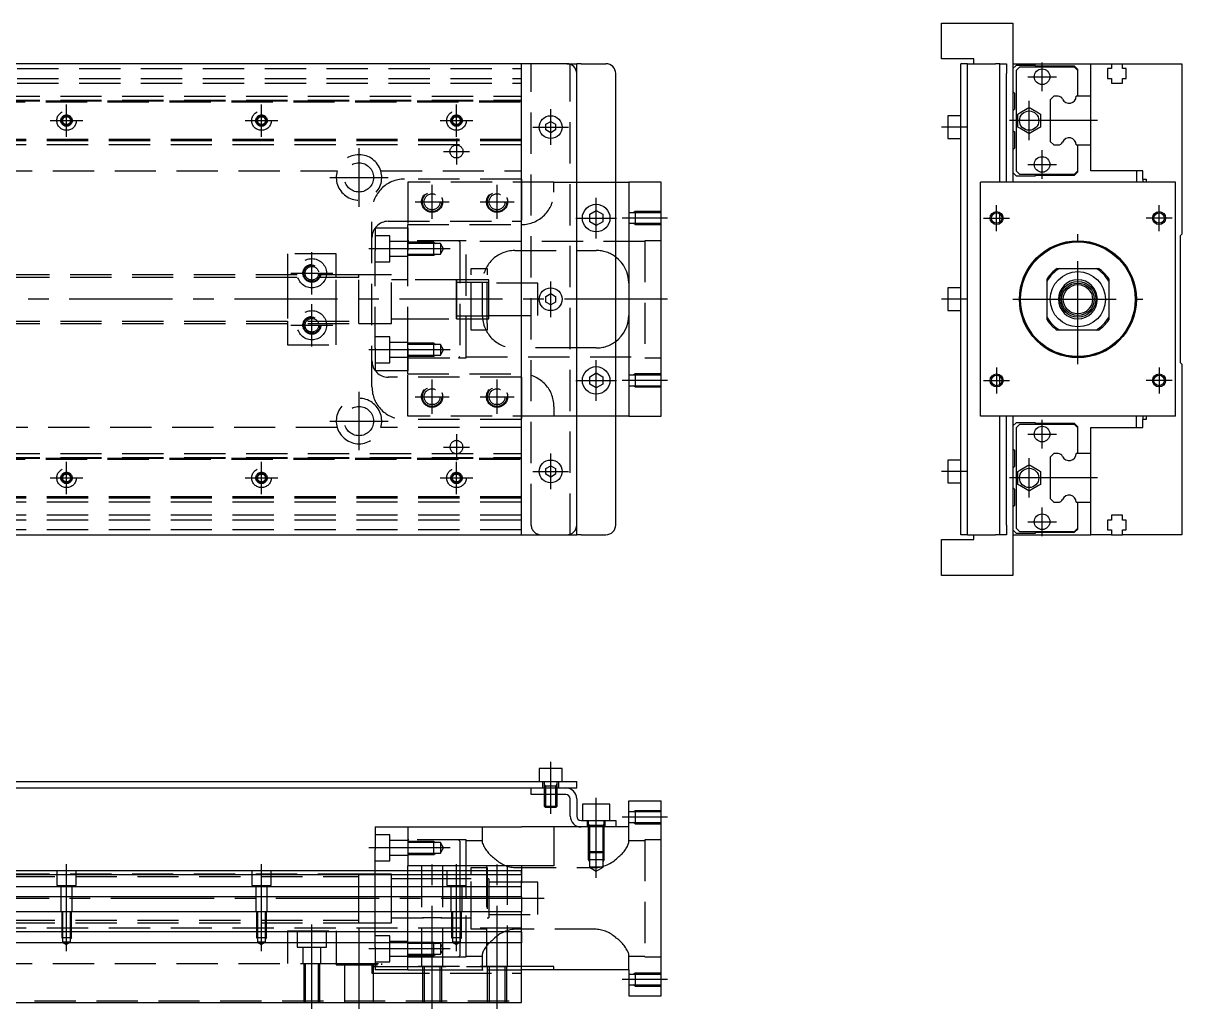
# Model space of a CAD drawing. Extents: x -101 to 663, y -22 to 303.
# Drawn here: x 306.6 to 663.2, y -2 to 301.5 of the extents above; entities that cross this region are included whole.
import ezdxf

# ---------------------------------------------------------------- set-up
doc = ezdxf.new("R2010")
doc.units = 0
doc.linetypes.add('CENTER', pattern=[50.8, 31.75, -6.35, 6.35, -6.35])
doc.linetypes.add('DASHED', pattern=[19.05, 12.7, -6.35])
doc.layers.get('0').update_dxf_attribs({"linetype": 'CONTINUOUS'})
doc.layers.add('CENTER', color=1, linetype='CENTER')

msp = doc.modelspace()

# ---------------------------------------------------------------- linework, layer by layer
at = {"color": 7, "linetype": 'CONTINUOUS'}
for p, q in [((589.25, 301.45), (611.25, 301.45)), ((589.25, 290.45), (589.25, 301.45)), ((611.25, 301.45), (611.25, 252.45)), ((474, 288.95), (-14, 288.95)), ((474, 288.95), (477, 288.95)), ((477, 285.95), (477, 288.95)), ((478.33, 288.95), (477, 288.95)), ((478.33, 288.95), (486, 288.95)), ((599.25, 290.45), (589.25, 290.45)), ((597.25, 288.95), (595.25, 288.95)), ((595.25, 285.95), (595.25, 288.95)), ((597.25, 288.95), (600.58, 288.95)), ((597.25, 285.95), (597.25, 288.95)), ((599.25, 288.95), (599.25, 290.45)), ((600.58, 288.95), (605.91, 288.95)), ((607.25, 288.95), (605.91, 288.95)), ((607.25, 288.95), (609.25, 288.95)), ((607.25, 285.95), (607.25, 288.95)), ((609.25, 288.95), (609.25, 285.95)), ((611.25, 288.95), (635.25, 288.95)), ((635.25, 288.95), (641.55, 288.95)), ((635.25, 278.95), (635.25, 288.95)), ((641.55, 288.95), (644.95, 288.95)), ((641.55, 288.95), (641.55, 287.45)), ((644.95, 287.45), (644.95, 288.95)), ((644.95, 288.95), (663.25, 288.95)), ((663.25, 288.95), (663.25, 236.45)), ((477, 146.95), (477, 285.95)), ((489, 146.95), (489, 285.95)), ((595.25, 146.95), (595.25, 285.95)), ((597.25, 146.95), (597.25, 285.95)), ((607.25, 252.45), (607.25, 285.95)), ((609.25, 252.45), (609.25, 285.95)), ((612.24, 288.45), (611.25, 287.46)), ((618.25, 288.45), (612.24, 288.45)), ((613.24, 287.9), (612.25, 286.91)), ((612.25, 286.91), (612.25, 255.99)), ((630.25, 287.9), (613.24, 287.9)), ((618.25, 288.2), (618.25, 288.45)), ((630.25, 288.2), (618.25, 288.2)), ((631.25, 287.2), (630.25, 288.2)), ((631.25, 286.9), (630.25, 287.9)), ((631.25, 286.9), (631.25, 287.2)), ((631.25, 278.95), (631.25, 286.9)), ((641.55, 287.45), (640.4, 287.45)), ((640.4, 287.45), (640.4, 284.45)), ((646.1, 287.45), (644.95, 287.45)), ((646.1, 284.45), (646.1, 287.45)), ((640.4, 284.45), (641.55, 284.45)), ((641.55, 284.45), (641.55, 282.95)), ((641.55, 282.95), (644.95, 282.95)), ((644.95, 282.95), (644.95, 284.45)), ((644.95, 284.45), (646.1, 284.45)), ((611.25, 280.45), (611.75, 279.95)), ((611.75, 279.95), (611.75, 274.95)), ((623.87, 278.95), (622.75, 277.83)), ((625.16, 278.95), (623.87, 278.95)), ((635.25, 278.95), (630.74, 278.95)), ((635.25, 263.95), (635.25, 278.95)), ((635.25, 263.95), (635.25, 278.95)), ((611.75, 274.95), (611.25, 274.45)), ((613.34, 273.81), (615.65, 275.14)), ((615.65, 275.14), (616.25, 275.49)), ((616.25, 275.49), (616.84, 275.14)), ((616.84, 275.14), (619.15, 273.81)), ((622.75, 277.83), (622.75, 265.07)), ((467.5, 270.32), (469, 271.18)), ((469, 271.18), (470.5, 270.32)), ((595.25, 272.95), (591.25, 272.95)), ((591.25, 272.95), (591.25, 269.45)), ((612.75, 273.47), (613.34, 273.81)), ((612.75, 272.79), (612.75, 273.47)), ((612.75, 270.11), (612.75, 272.79)), ((619.15, 273.81), (619.74, 273.47)), ((619.74, 273.47), (619.74, 272.79)), ((619.74, 272.79), (619.74, 270.11)), ((467.5, 268.58), (467.5, 270.32)), ((469, 267.72), (467.5, 268.58)), ((470.5, 268.58), (469, 267.72)), ((470.5, 270.32), (470.5, 268.58)), ((591.25, 269.45), (591.25, 265.95)), ((611.25, 268.45), (611.75, 267.95)), ((611.75, 267.95), (611.75, 262.95)), ((612.75, 269.43), (612.75, 270.11)), ((613.34, 269.09), (612.75, 269.43)), ((615.65, 267.76), (613.34, 269.09)), ((616.25, 267.41), (615.65, 267.76)), ((616.84, 267.76), (616.25, 267.41)), ((619.15, 269.09), (616.84, 267.76)), ((619.74, 269.43), (619.15, 269.09)), ((619.74, 270.11), (619.74, 269.43)), ((591.25, 265.95), (595.25, 265.95)), ((622.75, 265.07), (623.87, 263.95)), ((623.87, 263.95), (625.16, 263.95)), ((630.74, 263.95), (635.25, 263.95)), ((631.25, 256), (631.25, 263.95)), ((635.25, 255.95), (635.25, 263.95)), ((611.75, 262.95), (611.25, 262.45)), ((611.25, 255.44), (612.24, 254.45)), ((612.24, 254.45), (618.25, 254.45)), ((612.25, 255.99), (613.24, 255)), ((613.24, 255), (630.25, 255)), ((618.25, 254.45), (618.25, 254.7)), ((618.25, 254.7), (630.25, 254.7)), ((630.25, 255), (631.25, 256)), ((630.25, 254.7), (631.25, 255.7)), ((631.25, 255.7), (631.25, 256)), ((651.25, 255.95), (635.25, 255.95)), ((649.25, 255.95), (649.25, 252.45)), ((651.25, 253.45), (651.25, 255.95)), ((651.25, 253.45), (652.25, 253.45)), ((651.25, 253.45), (651.25, 252.45)), ((652.25, 253.45), (652.25, 252.45)), ((489, 252.45), (493, 252.45)), ((503, 252.45), (493, 252.45)), ((493, 252.45), (493, 180.45)), ((503, 180.45), (503, 252.45)), ((661.25, 252.45), (601.25, 252.45)), ((601.25, 180.45), (601.25, 252.45)), ((661.25, 180.45), (661.25, 252.45)), ((481, 242.6), (483, 243.76)), ((481, 240.3), (481, 242.6)), ((483, 243.76), (485, 242.6)), ((485, 242.6), (485, 240.3)), ((607.25, 240.17), (607.25, 242.73)), ((483, 239.14), (481, 240.3)), ((485, 240.3), (483, 239.14)), ((662.75, 235.95), (663.25, 236.45)), ((662.75, 235.95), (662.75, 196.95)), ((624.91, 225.95), (625.66, 225.95)), ((625.66, 225.95), (636.83, 225.95)), ((636.83, 225.95), (637.58, 225.95)), ((621.75, 222.03), (621.75, 222.79)), ((621.75, 210.87), (621.75, 222.03)), ((640.75, 222.79), (640.75, 222.03)), ((640.75, 222.03), (640.75, 210.87)), ((467.5, 217.32), (469, 218.18)), ((469, 218.18), (470.5, 217.32)), ((595.25, 219.95), (591.25, 219.95)), ((591.25, 219.95), (591.25, 216.45)), ((467.5, 215.58), (467.5, 217.32)), ((469, 214.72), (467.5, 215.58)), ((470.5, 215.58), (469, 214.72)), ((470.5, 217.32), (470.5, 215.58)), ((591.25, 216.45), (591.25, 212.95)), ((591.25, 212.95), (595.25, 212.95)), ((621.75, 210.11), (621.75, 210.87)), ((640.75, 210.87), (640.75, 210.11)), ((625.66, 206.95), (624.91, 206.95)), ((636.83, 206.95), (625.66, 206.95)), ((637.58, 206.95), (636.83, 206.95)), ((663.25, 196.45), (662.75, 196.95)), ((663.25, 196.45), (663.25, 143.95)), ((481, 192.6), (483, 193.76)), ((481, 190.3), (481, 192.6)), ((483, 193.76), (485, 192.6)), ((485, 192.6), (485, 190.3)), ((607.25, 190.17), (607.25, 192.73)), ((483, 189.14), (481, 190.3)), ((485, 190.3), (483, 189.14)), ((493, 180.45), (489, 180.45)), ((493, 180.45), (503, 180.45)), ((661.25, 180.45), (601.25, 180.45)), ((607.25, 146.95), (607.25, 180.45)), ((609.25, 146.95), (609.25, 180.45)), ((611.25, 180.45), (611.25, 131.45)), ((612.24, 178.45), (611.25, 177.46)), ((618.25, 178.45), (612.24, 178.45)), ((618.25, 178.2), (618.25, 178.45)), ((649.25, 176.95), (649.25, 180.45)), ((651.25, 180.45), (651.25, 179.45)), ((651.25, 176.95), (651.25, 179.45)), ((652.25, 179.45), (651.25, 179.45)), ((652.25, 180.45), (652.25, 179.45)), ((613.24, 177.9), (612.25, 176.91)), ((612.25, 176.91), (612.25, 145.99)), ((630.25, 177.9), (613.24, 177.9)), ((630.25, 178.2), (618.25, 178.2)), ((631.25, 177.2), (630.25, 178.2)), ((631.25, 176.9), (630.25, 177.9)), ((631.25, 176.9), (631.25, 177.2)), ((631.25, 168.95), (631.25, 176.9)), ((635.25, 176.95), (651.25, 176.95)), ((635.25, 168.95), (635.25, 176.95)), ((611.25, 170.45), (611.75, 169.95)), ((611.75, 169.95), (611.75, 164.95)), ((623.87, 168.95), (622.75, 167.83)), ((622.75, 167.83), (622.75, 155.07)), ((625.16, 168.95), (623.87, 168.95)), ((635.25, 168.95), (630.74, 168.95)), ((635.25, 153.95), (635.25, 168.95)), ((635.25, 153.95), (635.25, 168.95)), ((467.5, 164.32), (469, 165.18)), ((467.5, 162.58), (467.5, 164.32)), ((469, 165.18), (470.5, 164.32)), ((470.5, 164.32), (470.5, 162.58)), ((591.25, 166.95), (591.25, 163.45)), ((595.25, 166.95), (591.25, 166.95)), ((611.75, 164.95), (611.25, 164.45)), ((613.34, 163.81), (615.65, 165.14)), ((615.65, 165.14), (616.25, 165.49)), ((616.25, 165.49), (616.84, 165.14)), ((616.84, 165.14), (619.15, 163.81)), ((469, 161.72), (467.5, 162.58)), ((470.5, 162.58), (469, 161.72)), ((591.25, 163.45), (591.25, 159.95)), ((612.75, 163.47), (613.34, 163.81)), ((612.75, 162.79), (612.75, 163.47)), ((612.75, 160.11), (612.75, 162.79)), ((619.15, 163.81), (619.74, 163.47)), ((619.74, 163.47), (619.74, 162.79)), ((619.74, 162.79), (619.74, 160.11)), ((591.25, 159.95), (595.25, 159.95)), ((611.25, 158.45), (611.75, 157.95)), ((611.75, 157.95), (611.75, 152.95)), ((612.75, 159.43), (612.75, 160.11)), ((613.34, 159.09), (612.75, 159.43)), ((615.65, 157.76), (613.34, 159.09)), ((616.25, 157.41), (615.65, 157.76)), ((616.84, 157.76), (616.25, 157.41)), ((619.15, 159.09), (616.84, 157.76)), ((619.74, 159.43), (619.15, 159.09)), ((619.74, 160.11), (619.74, 159.43)), ((622.75, 155.07), (623.87, 153.95)), ((623.87, 153.95), (625.16, 153.95)), ((630.74, 153.95), (635.25, 153.95)), ((631.25, 146), (631.25, 153.95)), ((635.25, 143.95), (635.25, 153.95)), ((611.75, 152.95), (611.25, 152.45)), ((644.95, 149.95), (641.55, 149.95)), ((641.55, 149.95), (641.55, 148.45)), ((644.95, 148.45), (644.95, 149.95)), ((477, 143.95), (477, 146.95)), ((595.25, 143.95), (595.25, 146.95)), ((597.25, 143.95), (597.25, 146.95)), ((607.25, 143.95), (607.25, 146.95)), ((609.25, 146.95), (609.25, 143.95)), ((641.55, 148.45), (640.4, 148.45)), ((640.4, 148.45), (640.4, 145.45)), ((646.1, 148.45), (644.95, 148.45)), ((646.1, 145.45), (646.1, 148.45)), ((-14, 143.95), (474, 143.95)), ((280, 143.95), (460, 143.95)), ((474, 143.95), (477, 143.95)), ((478.33, 143.95), (477, 143.95)), ((478.33, 143.95), (486, 143.95)), ((597.25, 143.95), (595.25, 143.95)), ((597.25, 143.95), (600.58, 143.95)), ((599.25, 142.45), (599.25, 143.95)), ((600.58, 143.95), (605.91, 143.95)), ((607.25, 143.95), (605.91, 143.95)), ((609.25, 143.95), (607.25, 143.95)), ((611.25, 145.44), (612.24, 144.45)), ((611.25, 143.95), (635.25, 143.95)), ((612.24, 144.45), (618.25, 144.45)), ((612.25, 145.99), (613.24, 145)), ((613.24, 145), (630.25, 145)), ((618.25, 144.45), (618.25, 144.7)), ((618.25, 144.7), (630.25, 144.7)), ((630.25, 145), (631.25, 146)), ((630.25, 144.7), (631.25, 145.7)), ((631.25, 145.7), (631.25, 146)), ((641.55, 143.95), (635.25, 143.95)), ((640.4, 145.45), (641.55, 145.45)), ((641.55, 145.45), (641.55, 143.95)), ((641.55, 143.95), (644.95, 143.95)), ((644.95, 145.45), (646.1, 145.45)), ((644.95, 143.95), (644.95, 145.45)), ((663.25, 143.95), (644.95, 143.95)), ((589.25, 142.45), (599.25, 142.45)), ((589.25, 131.45), (589.25, 142.45)), ((611.25, 131.45), (589.25, 131.45)), ((472.5, 72), (465.5, 72)), ((465.5, 72), (465.5, 68)), ((472.5, 68), (472.5, 72)), ((280, 68), (474, 68)), ((474, 68), (477, 68)), ((477, 66), (477, 68)), ((280, 66), (466, 66)), ((463, 64), (463, 66)), ((466, 66), (473.67, 66)), ((466, 66), (473.67, 66)), ((473.67, 66), (474, 66)), ((474, 66), (477, 66)), ((466, 64), (463, 64)), ((473.67, 64), (466, 64)), ((467, 64), (467, 60.38)), ((471, 60.38), (471, 64)), ((475, 57.33), (475, 62.67)), ((477, 62.67), (477, 57.33)), ((478.75, 61), (478.75, 56)), ((487.25, 61), (478.75, 61)), ((487.25, 56), (487.25, 61)), ((493, 62), (503, 62)), ((493, 54), (493, 62)), ((503, 2), (503, 62)), ((467, 60.38), (471, 60.38)), ((467.38, 60), (467, 60.38)), ((470.62, 60), (467.38, 60)), ((470.62, 60), (471, 60.38)), ((415, 54), (415.36, 54)), ((415, 54), (415, 47.02)), ((415.36, 54), (424.64, 54)), ((424.64, 54), (425, 54)), ((425, 54), (460, 54)), ((425, 54), (425, 42)), ((470, 54), (460, 54)), ((478.33, 54), (470, 54)), ((470, 54), (470, 42)), ((478.33, 56), (486, 56)), ((486, 54), (478.33, 54)), ((486, 56), (489, 56)), ((489, 54), (486, 54)), ((489, 56), (489, 54)), ((493, 54), (489, 54)), ((415, 40.5), (415, 47.02)), ((460, 40.5), (275.5, 40.5)), ((460, 39.25), (275.5, 39.25)), ((380, 17.78), (380, 40.5)), ((410, 32.2), (410, 39.5)), ((470, 42), (425, 42)), ((425, 40.5), (425, 42)), ((440, 17.78), (440, 40.5)), ((460, 42), (460, 39.38)), ((460, 39.25), (460, 40.5)), ((460, 39.38), (460, 38.09)), ((460, 39.25), (460, 37.47)), ((460, 38.09), (460, 36.72)), ((460, 35.58), (460, 37.47)), ((460, 32.51), (460, 36.72)), ((460, 35.58), (275.5, 35.58)), ((460, 32.52), (275.5, 32.52)), ((460, 32.52), (460, 35.58)), ((460, 32.52), (460, 28)), ((460, 32.51), (460, 28)), ((0, 28), (460, 28)), ((460, 21.7), (460, 28)), ((460, 21.7), (460, 28)), ((460, 21.7), (0, 21.7)), ((460, 21.7), (460, 18.3)), ((460, 10), (460, 21.7)), ((460, 18.3), (0, 18.3)), ((460, 0), (460, 18.3)), ((470, 11), (460, 11)), ((470, 10), (470, 11)), ((470, 10), (460, 10)), ((493, 10), (470, 10)), ((493, 10), (493, 2)), ((0, 0), (460, 0)), ((493, 2), (503, 2))]:
    msp.add_line(p, q, dxfattribs=at)
at = {"color": 3, "linetype": 'DASHED'}
for p, q in [((460, 288.95), (280, 288.95)), ((460, 278.95), (460, 288.95)), ((463, 146.95), (463, 288.95)), ((475, 143.95), (475, 288.95)), ((0, 287.45), (460, 287.45)), ((0, 284.45), (460, 284.45)), ((0, 282.95), (460, 282.95)), ((280, 278.95), (460, 278.95)), ((460, 277.7), (460, 278.95)), ((275.5, 277.55), (460, 277.55)), ((275.5, 277.25), (460, 277.25)), ((280, 277.7), (460, 277.7)), ((280, 277.56), (460, 277.56)), ((460, 265.2), (460, 277.7)), ((460, 265.65), (275.5, 265.65)), ((460, 265.35), (275.5, 265.35)), ((460, 265.34), (280, 265.34)), ((460, 265.2), (280, 265.2)), ((460, 263.95), (280, 263.95)), ((460, 263.95), (460, 265.2)), ((460, 255.95), (460, 263.95)), ((296.71, 255.95), (403.29, 255.95)), ((416.71, 255.95), (460, 255.95)), ((460, 253.45), (424, 253.45)), ((460, 253.45), (460, 255.95)), ((460, 253.45), (460, 255.95)), ((460, 252.45), (460, 253.45)), ((460, 253.45), (460, 240.45)), ((470, 252.45), (425, 252.45)), ((425, 252.45), (425, 239.45)), ((460, 240.45), (460, 252.45)), ((470, 249.45), (470, 252.45)), ((470, 252.45), (477, 252.45)), ((477, 252.45), (489, 252.45)), ((414, 189.45), (414, 243.45)), ((495, 243.07), (493, 243.07)), ((495, 243.45), (494.34, 243.07)), ((503, 243.45), (495, 243.45)), ((495, 243.45), (495, 239.45)), ((503, 243.07), (495, 243.07)), ((419, 240.45), (460, 240.45)), ((425, 239.45), (460, 239.45)), ((425, 231.47), (425, 239.45)), ((460, 239.45), (460, 240.45)), ((460, 233.45), (460, 239.45)), ((493, 239.83), (495, 239.83)), ((495, 239.45), (494.34, 239.83)), ((495, 239.83), (503, 239.83)), ((495, 239.45), (503, 239.45)), ((415, 238.45), (415.36, 238.45)), ((415, 238.45), (415, 231.47)), ((419.5, 236.01), (415, 236.01)), ((415.36, 238.45), (424.64, 238.45)), ((419.5, 228.01), (419.5, 236.01)), ((424.64, 238.45), (425, 238.45)), ((425, 238.45), (425, 231.47)), ((425, 234.26), (419.5, 234.26)), ((425.3, 234.45), (425, 234.45)), ((431.15, 234.01), (425, 234.01)), ((431.15, 234.01), (425, 234.01)), ((431.5, 233.66), (425, 233.66)), ((440.64, 234.45), (425.3, 234.45)), ((440.64, 234.45), (425.3, 234.45)), ((433, 234.01), (431.15, 234.01)), ((433, 233.66), (431.5, 233.66)), ((433, 230.01), (433, 234.01)), ((433, 234.01), (433.61, 233.66)), ((435.1, 233.66), (433, 233.66)), ((436.05, 232.01), (435.1, 233.66)), ((435.1, 233.66), (435.1, 232.01)), ((435.1, 230.36), (436.05, 232.01)), ((435.1, 232.01), (435.1, 230.36)), ((441, 234.09), (440.64, 234.45)), ((443, 234.45), (440.64, 234.45)), ((441, 234.09), (441, 198.81)), ((443, 198.45), (443, 234.45)), ((498, 234.2), (443, 234.2)), ((460, 221.45), (460, 233.45)), ((503, 234.45), (498, 234.45)), ((498, 234.45), (498, 198.45)), ((403, 230.45), (388, 230.45)), ((388, 230.45), (388, 223.95)), ((403, 223.95), (403, 230.45)), ((415, 201.43), (415, 231.47)), ((419.5, 229.76), (425, 229.76)), ((425, 201.43), (425, 231.47)), ((425, 201.43), (425, 231.47)), ((425, 230.36), (431.5, 230.36)), ((425, 230.01), (431.15, 230.01)), ((425, 230.01), (431.15, 230.01)), ((431.15, 230.01), (433, 230.01)), ((431.5, 230.36), (433, 230.36)), ((433, 230.36), (435.1, 230.36)), ((433, 230.01), (433.61, 230.36)), ((458, 231.45), (477, 231.45)), ((477, 231.45), (483, 231.45)), ((415, 228.01), (419.5, 228.01)), ((444.5, 225.95), (449.5, 225.95)), ((444.5, 223.95), (444.5, 225.95)), ((449.5, 225.95), (449.5, 223.95)), ((410, 223.95), (280, 223.95)), ((410, 223.2), (280, 223.2)), ((388, 223.95), (388, 223.2)), ((388, 223.2), (388, 209.7)), ((403, 223.2), (403, 223.95)), ((403, 209.7), (403, 223.2)), ((410, 223.95), (409.99, 223.95)), ((410, 223.4), (410, 223.95)), ((410, 223.2), (410, 223.95)), ((410, 208.95), (410, 223.95)), ((415, 223.95), (410, 223.95)), ((410, 223.95), (410, 223.95)), ((410, 209.5), (410, 223.4)), ((410, 209.7), (410, 223.2)), ((420, 223.95), (415, 223.95)), ((420, 208.95), (420, 223.95)), ((425, 222.45), (420, 222.45)), ((440, 222.45), (425, 222.45)), ((440, 222.45), (440, 210.45)), ((440, 210.45), (440, 222.45)), ((440, 222.45), (440, 222.45)), ((440, 222.45), (440, 222.45)), ((441, 222.45), (440, 222.45)), ((441, 221.57), (440, 221.57)), ((444.5, 222.45), (441, 222.45)), ((444.5, 221.57), (441, 221.57)), ((444.5, 208.95), (444.5, 223.95)), ((449.5, 222.45), (444.5, 222.45)), ((449.5, 221.57), (444.5, 221.57)), ((448, 211.45), (448, 221.45)), ((449.5, 208.95), (449.5, 223.95)), ((450, 222.45), (449.5, 222.45)), ((450, 221.57), (449.5, 221.57)), ((450, 210.45), (450, 222.45)), ((465, 221.45), (450, 221.45)), ((460, 211.45), (460, 221.45)), ((465, 211.45), (465, 221.45)), ((420, 210.45), (425, 210.45)), ((425, 210.45), (440, 210.45)), ((440, 211.32), (441, 211.32)), ((440, 210.45), (440, 210.45)), ((440, 210.45), (441, 210.45)), ((440, 210.45), (440, 210.45)), ((440, 210.45), (440, 210.45)), ((441, 211.32), (444.5, 211.32)), ((441, 210.45), (444.5, 210.45)), ((444.5, 211.32), (449.5, 211.32)), ((444.5, 210.45), (449.5, 210.45)), ((449.5, 211.32), (450, 211.32)), ((449.5, 210.45), (450, 210.45)), ((450, 211.45), (465, 211.45)), ((460, 199.45), (460, 211.45)), ((280, 209.7), (410, 209.7)), ((280, 208.95), (410, 208.95)), ((388, 209.7), (388, 208.95)), ((388, 208.95), (388, 202.45)), ((403, 208.95), (403, 209.7)), ((403, 202.45), (403, 208.95)), ((409.99, 208.95), (410, 208.95)), ((410, 208.95), (410, 209.7)), ((410, 208.95), (410, 209.5)), ((410, 208.95), (415, 208.95)), ((410, 208.95), (410, 208.95)), ((415, 208.95), (420, 208.95)), ((444.5, 206.95), (444.5, 208.95)), ((449.5, 206.95), (444.5, 206.95)), ((449.5, 208.95), (449.5, 206.95)), ((419.5, 204.89), (415, 204.89)), ((419.5, 196.89), (419.5, 204.89)), ((388, 202.45), (403, 202.45)), ((415, 201.43), (415, 194.45)), ((425, 203.14), (419.5, 203.14)), ((431.15, 202.89), (425, 202.89)), ((431.15, 202.89), (425, 202.89)), ((431.5, 202.54), (425, 202.54)), ((425, 201.43), (425, 194.45)), ((425, 193.45), (425, 201.43)), ((433, 202.89), (431.15, 202.89)), ((433, 202.54), (431.5, 202.54)), ((433, 198.89), (433, 202.89)), ((433, 202.89), (433.61, 202.54)), ((435.1, 202.54), (433, 202.54)), ((436.05, 200.89), (435.1, 202.54)), ((435.1, 202.54), (435.1, 200.89)), ((435.1, 199.24), (436.05, 200.89)), ((435.1, 200.89), (435.1, 199.24)), ((477, 201.45), (458, 201.45)), ((483, 201.45), (477, 201.45)), ((415, 196.89), (419.5, 196.89)), ((419.5, 198.64), (425, 198.64)), ((425, 199.24), (431.5, 199.24)), ((425, 198.89), (431.15, 198.89)), ((425, 198.89), (431.15, 198.89)), ((425, 198.45), (425.3, 198.45)), ((425.3, 198.45), (440.64, 198.45)), ((425.3, 198.45), (440.64, 198.45)), ((431.15, 198.89), (433, 198.89)), ((431.5, 199.24), (433, 199.24)), ((433, 199.24), (435.1, 199.24)), ((433, 198.89), (433.61, 199.24)), ((440.64, 198.45), (441, 198.81)), ((440.64, 198.45), (443, 198.45)), ((443, 198.7), (498, 198.7)), ((460, 193.45), (460, 199.45)), ((498, 198.45), (503, 198.45)), ((415.36, 194.45), (415, 194.45)), ((424.64, 194.45), (415.36, 194.45)), ((425, 194.45), (424.64, 194.45)), ((425, 193.45), (460, 193.45)), ((425, 180.45), (425, 193.45)), ((460, 192.45), (460, 193.45)), ((495, 193.07), (493, 193.07)), ((495, 193.45), (494.34, 193.07)), ((495, 193.45), (495, 189.45)), ((503, 193.45), (495, 193.45)), ((503, 193.07), (495, 193.07)), ((460, 192.45), (419, 192.45)), ((460, 180.45), (460, 192.45)), ((460, 192.45), (460, 179.45)), ((493, 189.83), (495, 189.83)), ((495, 189.45), (494.34, 189.83)), ((495, 189.83), (503, 189.83)), ((495, 189.45), (503, 189.45)), ((470, 183.45), (470, 180.45)), ((460, 179.45), (424, 179.45)), ((470, 180.45), (425, 180.45)), ((460, 179.45), (460, 180.45)), ((460, 176.95), (460, 179.45)), ((460, 176.95), (460, 179.45)), ((477, 180.45), (470, 180.45)), ((489, 180.45), (477, 180.45)), ((403.29, 176.95), (296.71, 176.95)), ((460, 176.95), (416.71, 176.95)), ((460, 168.95), (460, 176.95)), ((280, 168.95), (460, 168.95)), ((280, 167.7), (460, 167.7)), ((460, 167.7), (460, 168.95)), ((460, 155.2), (460, 167.7)), ((275.5, 167.55), (460, 167.55)), ((275.5, 167.25), (460, 167.25)), ((280, 167.56), (460, 167.56)), ((460, 155.65), (275.5, 155.65)), ((460, 155.35), (275.5, 155.35)), ((460, 155.34), (280, 155.34)), ((460, 155.2), (280, 155.2)), ((460, 153.95), (280, 153.95)), ((460, 153.95), (460, 155.2)), ((460, 143.95), (460, 153.95)), ((460, 149.95), (0, 149.95)), ((460, 148.45), (0, 148.45)), ((460, 145.45), (0, 145.45)), ((466.5, 68), (466.5, 66)), ((467, 68), (467, 66.6)), ((471, 66.6), (471, 68)), ((471.5, 66), (471.5, 68)), ((467.38, 66.6), (467, 67.26)), ((469, 66.6), (467, 66.6)), ((471, 66.6), (467, 66.6)), ((471, 66.6), (467, 66.6)), ((467, 66.6), (467, 66.59)), ((467, 66.6), (467, 66)), ((467, 66.6), (467, 66.6)), ((467, 66), (467, 64)), ((467, 66), (467, 64)), ((467.38, 66.6), (467.38, 66)), ((467.38, 66), (467.38, 64)), ((470.62, 66.6), (471, 67.26)), ((470.62, 66), (470.62, 66.6)), ((470.62, 64), (470.62, 66)), ((471, 66.59), (471, 66.6)), ((471, 66.6), (471, 66.6)), ((471, 66), (471, 66.6)), ((471, 64), (471, 66)), ((471, 64), (471, 66)), ((495, 58.62), (493, 58.62)), ((495, 59), (494.34, 58.62)), ((495, 59), (495, 55)), ((503, 59), (495, 59)), ((503, 58.62), (495, 58.62)), ((448, 49.03), (448, 54)), ((480.25, 56), (480.25, 54)), ((480.5, 56), (480.5, 54.4)), ((480.9, 54.4), (480.5, 55.09)), ((485.5, 54.4), (480.5, 54.4)), ((485.5, 54.4), (480.5, 54.4)), ((483, 54.4), (480.5, 54.4)), ((480.5, 54.4), (480.5, 54.39)), ((480.5, 54.4), (480.5, 54.4)), ((480.5, 54.4), (480.5, 54)), ((480.5, 54), (480.5, 44)), ((480.9, 54.4), (480.9, 54)), ((480.9, 54), (480.9, 46)), ((485.1, 54.4), (485.5, 55.09)), ((485.1, 54), (485.1, 54.4)), ((485.1, 46), (485.1, 54)), ((485.5, 54.4), (485.5, 56)), ((485.5, 54.39), (485.5, 54.4)), ((485.5, 54), (485.5, 54.4)), ((485.5, 54.4), (485.5, 54.4)), ((485.5, 46.4), (485.5, 54)), ((485.75, 54), (485.75, 56)), ((493, 55.38), (495, 55.38)), ((493, 49.03), (493, 54)), ((495, 55), (494.34, 55.38)), ((495, 55.38), (503, 55.38)), ((495, 55), (503, 55)), ((419.5, 51.56), (415, 51.56)), ((419.5, 43.56), (419.5, 51.56)), ((425.3, 50), (425, 50)), ((440.64, 50), (425.3, 50)), ((443, 50), (440.64, 50)), ((441, 49.64), (440.64, 50)), ((443, 40.5), (443, 50)), ((503, 50), (498, 50)), ((498, 50), (498, 14)), ((425, 49.81), (419.5, 49.81)), ((431.15, 49.56), (425, 49.56)), ((431.15, 49.56), (425, 49.56)), ((431.5, 49.21), (425, 49.21)), ((433, 49.56), (431.15, 49.56)), ((433, 49.21), (431.5, 49.21)), ((433, 45.56), (433, 49.56)), ((433, 49.56), (433.61, 49.21)), ((435.1, 49.21), (433, 49.21)), ((436.05, 47.56), (435.1, 49.21)), ((435.1, 49.21), (435.1, 47.56)), ((435.1, 45.91), (436.05, 47.56)), ((435.1, 47.56), (435.1, 45.91)), ((441, 49.64), (441, 42)), ((448, 49.75), (443, 49.75)), ((448, 49.03), (448.01, 48.9)), ((480.5, 46.4), (480.9, 46)), ((480.5, 46.4), (485.5, 46.4)), ((485.1, 46), (485.5, 46.4)), ((485.5, 44), (485.5, 46.4)), ((498, 49.75), (493, 49.75)), ((415, 43.56), (419.5, 43.56)), ((419.5, 45.31), (425, 45.31)), ((425, 45.91), (431.5, 45.91)), ((425, 45.56), (431.15, 45.56)), ((425, 45.56), (431.15, 45.56)), ((431.15, 45.56), (433, 45.56)), ((431.5, 45.91), (433, 45.91)), ((433, 45.91), (435.1, 45.91)), ((433, 45.56), (433.61, 45.91)), ((480.5, 44), (485.5, 44)), ((480.5, 44), (480.9, 43.31)), ((485.1, 46), (480.9, 46)), ((480.9, 46), (480.9, 44)), ((480.9, 44), (480.9, 41.57)), ((485.1, 44), (485.1, 46)), ((485.1, 41.57), (485.1, 44)), ((485.5, 44), (485.1, 43.31)), ((410, 39.5), (275.5, 39.5)), ((317, 40.49), (317, 35.99)), ((323, 35.99), (323, 40.49)), ((377, 40.49), (377, 35.99)), ((383, 35.99), (383, 40.49)), ((410, 39.5), (409.99, 39.5)), ((410, 38.95), (410, 39.5)), ((415, 39.5), (410, 39.5)), ((410, 39.5), (410, 39.5)), ((415, 28), (415, 40.5)), ((420, 39.5), (415, 39.5)), ((420, 32), (420, 39.5)), ((425, 28), (425, 40.5)), ((429.25, 42), (429.25, 11)), ((435.75, 42), (435.75, 11)), ((437, 40.49), (437, 35.99)), ((441, 42), (441, 40.5)), ((441, 40.5), (441, 18.3)), ((443, 36), (443, 40.5)), ((443, 35.99), (443, 40.49)), ((444.5, 41.5), (449.5, 41.5)), ((444.5, 40.5), (444.5, 41.5)), ((444.5, 39.5), (444.5, 40.5)), ((444.5, 24.5), (444.5, 39.5)), ((449.25, 42), (449.25, 11)), ((449.5, 41.5), (449.5, 22.5)), ((455.75, 11), (455.75, 42)), ((458, 41.49), (483, 41.49)), ((483, 41.57), (480.9, 41.57)), ((480.9, 41.57), (483, 40.36)), ((485.1, 41.57), (483, 41.57)), ((483, 40.36), (485.1, 41.57)), ((37, 38.75), (409.99, 38.75)), ((317, 35.99), (323, 35.99)), ((318.25, 35.99), (318.25, 27.99)), ((321.75, 27.99), (321.75, 35.99)), ((377, 35.99), (383, 35.99)), ((378.25, 35.99), (378.25, 27.99)), ((381.75, 27.99), (381.75, 35.99)), ((410, 32.2), (410, 38.95)), ((425, 38), (420, 38)), ((429.5, 38), (425, 38)), ((435.5, 38), (429.5, 38)), ((437.25, 38), (435.5, 38)), ((437, 35.99), (443, 35.99)), ((440, 38), (437.25, 38)), ((438.25, 35.99), (438.25, 27.99)), ((441, 38), (440, 38)), ((442.75, 38), (441, 38)), ((441.75, 27.99), (441.75, 35.99)), ((444.5, 38), (442.75, 38)), ((443, 32), (443, 36)), ((450, 38), (449.5, 38)), ((450, 38), (450, 26)), ((455.5, 37), (450, 37)), ((460, 37), (455.5, 37)), ((465, 37), (460, 37)), ((465, 32), (465, 37)), ((410, 31.8), (410, 32.2)), ((410, 28), (410, 31.8)), ((420, 28), (420, 32)), ((443, 14), (443, 32)), ((465, 27), (465, 32)), ((37, 25.25), (409.99, 25.25)), ((318.5, 27.99), (318.5, 22.24)), ((318.5, 27.99), (318.5, 22.24)), ((318.77, 27.99), (318.77, 21.99)), ((321.23, 21.99), (321.23, 27.99)), ((321.5, 22.24), (321.5, 27.99)), ((321.5, 22.24), (321.5, 27.99)), ((378.5, 27.99), (378.5, 22.24)), ((378.5, 27.99), (378.5, 22.24)), ((378.77, 27.99), (378.77, 21.99)), ((381.23, 21.99), (381.23, 27.99)), ((381.5, 22.24), (381.5, 27.99)), ((381.5, 22.24), (381.5, 27.99)), ((410, 25.05), (410, 28)), ((410, 24.5), (410, 25.05)), ((415, 21.7), (415, 28)), ((420, 24.5), (420, 28)), ((420, 26), (425, 26)), ((425, 21.7), (425, 28)), ((425, 26), (429.4, 26)), ((429.4, 26), (429.5, 26)), ((429.85, 26), (429.5, 26)), ((429.5, 26), (429.85, 26)), ((435.5, 26), (429.5, 26)), ((435.15, 26), (429.85, 26)), ((435.5, 26), (435.15, 26)), ((435.15, 26), (435.5, 26)), ((435.5, 26), (435.6, 26)), ((435.6, 26), (440, 26)), ((438.5, 27.99), (438.5, 22.24)), ((438.5, 27.99), (438.5, 22.24)), ((438.77, 27.99), (438.77, 21.99)), ((440, 26), (444.5, 26)), ((441.23, 21.99), (441.23, 27.99)), ((441.5, 22.24), (441.5, 27.99)), ((441.5, 22.24), (441.5, 27.99)), ((449.5, 26), (450, 26)), ((450, 27), (465, 27)), ((460, 22.85), (0, 22.85)), ((37, 24.5), (409.99, 24.5)), ((318.5, 22.24), (318.5, 21.69)), ((318.5, 21.69), (318.5, 19.99)), ((318.77, 21.99), (318.77, 19.99)), ((321.23, 19.99), (321.23, 21.99)), ((321.5, 21.69), (321.5, 22.24)), ((321.5, 19.99), (321.5, 21.69)), ((378.5, 22.24), (378.5, 21.69)), ((378.5, 21.69), (378.5, 19.99)), ((378.77, 21.99), (378.77, 19.99)), ((381.23, 19.99), (381.23, 21.99)), ((381.5, 21.69), (381.5, 22.24)), ((381.5, 19.99), (381.5, 21.69)), ((388, 22), (403, 22)), ((388, 22), (388, 21.7)), ((388, 21.7), (388, 18.3)), ((391, 22), (391, 17)), ((400, 17), (400, 22)), ((403, 22), (403, 21.7)), ((403, 21.7), (403, 18.3)), ((409.99, 24.5), (410, 24.5)), ((410, 24.5), (415, 24.5)), ((410, 24.5), (410, 24.5)), ((410, 24.5), (410, 24.5)), ((415, 24.5), (420, 24.5)), ((415, 18.3), (415, 21.7)), ((425, 18.3), (425, 21.7)), ((438.5, 22.24), (438.5, 21.69)), ((438.5, 21.69), (438.5, 19.99)), ((438.77, 21.99), (438.77, 19.99)), ((441.23, 19.99), (441.23, 21.99)), ((441.5, 21.69), (441.5, 22.24)), ((441.5, 19.99), (441.5, 21.69)), ((444.5, 22.5), (444.5, 24.5)), ((449.5, 22.5), (444.5, 22.5)), ((483, 22.51), (458, 22.51)), ((318.5, 19.99), (321.5, 19.99)), ((318.5, 19.99), (318.77, 19.52)), ((318.77, 19.99), (318.77, 18.49)), ((318.77, 18.49), (321.23, 18.49)), ((321.23, 18.49), (318.77, 18.49)), ((318.77, 18.49), (320, 17.78)), ((321.23, 18.49), (320, 17.78)), ((321.5, 19.99), (321.23, 19.52)), ((321.23, 18.49), (321.23, 19.99)), ((378.5, 19.99), (381.5, 19.99)), ((378.5, 19.99), (378.77, 19.52)), ((378.77, 19.99), (378.77, 18.49)), ((378.77, 18.49), (381.23, 18.49)), ((381.23, 18.49), (378.77, 18.49)), ((378.77, 18.49), (380, 17.78)), ((381.23, 18.49), (380, 17.78)), ((381.5, 19.99), (381.23, 19.52)), ((381.23, 18.49), (381.23, 19.99)), ((388, 18.3), (388, 12)), ((403, 18.3), (403, 12)), ((419.5, 20.44), (415, 20.44)), ((415, 16.98), (415, 18.3)), ((419.5, 12.44), (419.5, 20.44)), ((425, 18.69), (419.5, 18.69)), ((431.15, 18.44), (425, 18.44)), ((431.15, 18.44), (425, 18.44)), ((425, 11), (425, 18.3)), ((431.5, 18.09), (425, 18.09)), ((433, 18.44), (431.15, 18.44)), ((433, 18.09), (431.5, 18.09)), ((433, 14.44), (433, 18.44)), ((433, 18.44), (433.61, 18.09)), ((435.1, 18.09), (433, 18.09)), ((436.05, 16.44), (435.1, 18.09)), ((435.1, 18.09), (435.1, 16.44)), ((438.5, 19.99), (441.5, 19.99)), ((438.5, 19.99), (438.77, 19.52)), ((438.77, 19.99), (438.77, 18.49)), ((438.77, 18.49), (441.23, 18.49)), ((441.23, 18.49), (438.77, 18.49)), ((438.77, 18.49), (440, 17.78)), ((441.23, 18.49), (440, 17.78)), ((441, 18.3), (441, 14.36)), ((441.5, 19.99), (441.23, 19.52)), ((441.23, 18.49), (441.23, 19.99)), ((391, 17), (400, 17)), ((392.75, 17), (392.75, 12)), ((398.25, 12), (398.25, 17)), ((415, 16.98), (415, 12)), ((425, 14.79), (431.5, 14.79)), ((425, 14.44), (431.15, 14.44)), ((425, 14.44), (431.15, 14.44)), ((431.15, 14.44), (433, 14.44)), ((431.5, 14.79), (433, 14.79)), ((433, 14.79), (435.1, 14.79)), ((433, 14.44), (433.61, 14.79)), ((435.1, 14.79), (436.05, 16.44)), ((435.1, 16.44), (435.1, 14.79)), ((440.64, 14), (441, 14.36)), ((448.01, 15.12), (448, 14.97)), ((448, 10), (448, 14.97)), ((493, 14.97), (492.99, 15.1)), ((493, 10), (493, 14.97)), ((296.71, 12), (403.29, 12)), ((393, 12), (393, 0)), ((393.43, 12), (393.43, 0)), ((397.57, 0), (397.57, 12)), ((398, 0), (398, 12)), ((403, 12), (403, 11.5)), ((403, 11.5), (417, 11.5)), ((403.29, 12), (416.71, 12)), ((405.5, 11.5), (405.5, 0)), ((414, 12), (414, 11)), ((414, 11), (424, 11)), ((414, 11), (414, 9)), ((414.5, 0), (414.5, 11.5)), ((415, 12.44), (419.5, 12.44)), ((415, 12), (415, 10)), ((417, 11.5), (417, 12)), ((419.5, 14.19), (425, 14.19)), ((424, 11), (460, 11)), ((425, 14), (429.5, 14)), ((425, 14), (425.3, 14)), ((425, 10), (425, 11)), ((460, 11), (425, 11)), ((425.3, 14), (440.64, 14)), ((429.5, 14), (430, 14)), ((429.5, 11), (429.5, 0)), ((430, 14), (435, 14)), ((430.04, 11), (430.04, 0)), ((434.96, 0), (434.96, 11)), ((435, 14), (435.5, 14)), ((435.5, 14), (441, 14)), ((435.5, 0), (435.5, 11)), ((440.64, 14), (443, 14)), ((443, 14.25), (448, 14.25)), ((449.5, 11), (449.5, 0)), ((450.04, 11), (450.04, 0)), ((454.96, 0), (454.96, 11)), ((455.5, 0), (455.5, 11)), ((493, 14.25), (498, 14.25)), ((498, 14), (503, 14)), ((414, 9), (419, 9)), ((415.36, 10), (415, 10)), ((424.64, 10), (415.36, 10)), ((419, 9), (460, 9)), ((425, 10), (424.64, 10)), ((425, 10), (429.5, 10)), ((429.5, 10), (435.5, 10)), ((435.5, 10), (449.5, 10)), ((449.5, 10), (455.5, 10)), ((455.5, 10), (460, 10)), ((495, 8.62), (493, 8.62)), ((495, 9), (494.34, 8.62)), ((495, 9), (495, 5)), ((503, 9), (495, 9)), ((503, 8.62), (495, 8.62)), ((493, 5.38), (495, 5.38)), ((495, 5), (494.34, 5.38)), ((495, 5.38), (503, 5.38)), ((495, 5), (503, 5)), ((62.5, 0.5), (460, 0.5))]:
    msp.add_line(p, q, dxfattribs=at)
at = {"color": 3, "linetype": 'CONTINUOUS'}
for p, q in [((467.38, 64), (467.38, 60)), ((470.62, 60), (470.62, 64))]:
    msp.add_line(p, q, dxfattribs=at)
at = {"color": 7, "linetype": 'CONTINUOUS'}
for centre, radius in [((620.25, 284.95), 2.4), ((469, 269.45), 3.5), ((616.25, 271.45), 2.97), ((620.25, 257.95), 2.4), ((483, 241.45), 4.25), ((606.25, 241.45), 1.62), ((656.25, 241.45), 1.62), ((631.25, 216.45), 18), ((631.25, 216.45), 17.75), ((631.25, 216.45), 17.64), ((631.25, 216.45), 8.5), ((631.25, 216.45), 5.5), ((631.25, 216.45), 5), ((469, 216.45), 3.5), ((631.25, 216.45), 4.5), ((483, 191.45), 4.25), ((606.25, 191.45), 1.62), ((656.25, 191.45), 1.62), ((620.25, 174.95), 2.4), ((469, 163.45), 3.5), ((616.25, 161.45), 2.97), ((620.25, 147.95), 2.4)]:
    msp.add_circle(centre, radius, dxfattribs=at)
at = {"color": 3, "linetype": 'DASHED'}
for centre, radius in [((320, 271.45), 3), ((320, 271.45), 1.75), ((320, 271.45), 1.5), ((320, 271.45), 1.23), ((380, 271.45), 3), ((380, 271.45), 1.75), ((380, 271.45), 1.5), ((380, 271.45), 1.23), ((440, 271.45), 3), ((440, 271.45), 1.75), ((440, 271.45), 1.5), ((440, 271.45), 1.23), ((440, 261.95), 2), ((410, 253.95), 4.5), ((432.5, 246.45), 3.25), ((452.5, 246.45), 3.25), ((452.5, 246.45), 3.25), ((432.5, 246.45), 3), ((432.5, 246.45), 2.46), ((452.5, 246.45), 3), ((452.5, 246.45), 3), ((452.5, 246.45), 2.46), ((452.5, 246.45), 2.46), ((395.5, 224.45), 4.5), ((395.5, 224.45), 2.75), ((395.5, 224.45), 2.5), ((395.5, 224.45), 2.1), ((395.5, 208.45), 4.5), ((395.5, 208.45), 2.75), ((395.5, 208.45), 2.5), ((395.5, 208.45), 2.1), ((432.5, 186.45), 3.25), ((432.5, 186.45), 3), ((452.5, 186.45), 3.25), ((452.5, 186.45), 3), ((432.5, 186.45), 2.46), ((452.5, 186.45), 2.46), ((410, 178.95), 4.5), ((320, 161.45), 3), ((380, 161.45), 3), ((440, 161.45), 3), ((320, 161.45), 1.75), ((320, 161.45), 1.5), ((320, 161.45), 1.23), ((380, 161.45), 1.75), ((380, 161.45), 1.5), ((380, 161.45), 1.23), ((440, 161.45), 1.75), ((440, 161.45), 1.5), ((440, 161.45), 1.23)]:
    msp.add_circle(centre, radius, dxfattribs=at)
at = {"color": 3, "linetype": 'CONTINUOUS'}
for centre in [(606.25, 241.45), (656.25, 241.45), (606.25, 191.45), (656.25, 191.45)]:
    msp.add_circle(centre, 2, dxfattribs=at)
at = {"color": 7, "linetype": 'CONTINUOUS'}
for centre, radius, start, end in [((474, 285.95), 3, 0, 90), ((486, 285.95), 3, 0, 90), ((625.16, 277.45), 1.5, 23.9165, 90), ((628.54, 278.95), 2.2, 203.9165, 0), ((625.16, 265.45), 1.5, 270, 336.0835), ((628.54, 263.95), 2.2, 0, 156.0835), ((483, 221.45), 10, 0, 53.1301), ((631.25, 216.45), 11.02, 120.4483, 149.5517), ((631.25, 216.45), 11.42, 123.7066, 146.2934), ((631.25, 216.45), 11.02, 30.4483, 59.5517), ((631.25, 216.45), 11.42, 33.7066, 56.2934), ((631.25, 216.45), 6, 180, 90), ((631.25, 216.45), 6, 180, 90), ((631.25, 216.45), 6, 90, 180), ((631.25, 216.45), 6, 90, 180), ((483, 211.45), 10, 306.8699, 0), ((631.25, 216.45), 11.02, 210.4483, 239.5517), ((631.25, 216.45), 11.02, 300.4483, 329.5517), ((631.25, 216.45), 11.42, 213.7066, 236.2934), ((631.25, 216.45), 11.42, 303.7066, 326.2934), ((625.16, 167.45), 1.5, 23.9165, 90), ((628.54, 168.95), 2.2, 203.9165, 0), ((625.16, 155.45), 1.5, 270, 336.0835), ((628.54, 153.95), 2.2, 0, 156.0835), ((474, 146.95), 3, 270, 0), ((486, 146.95), 3, 270, 0), ((473.67, 62.67), 3.33, 0, 90), ((473.67, 62.67), 1.33, 0, 90), ((478.33, 57.33), 3.33, 180, 270), ((478.33, 57.33), 1.33, 180, 270)]:
    msp.add_arc(centre, radius, start, end, dxfattribs=at)
at = {"color": 3, "linetype": 'DASHED'}
for centre, radius, start, end in [((410, 253.95), 7, 16.6015, 163.3985), ((410, 253.95), 7, 163.3985, 16.6015), ((424, 243.45), 10, 90, 180), ((460, 249.45), 10, 270, 0), ((419, 235.45), 5, 90, 180), ((458, 221.45), 10, 90, 180), ((483, 221.45), 10, 53.1301, 90), ((458, 211.45), 10, 180, 270), ((483, 211.45), 10, 270, 306.8699), ((419, 197.45), 5, 180, 270), ((460, 183.45), 10, 0, 90), ((424, 189.45), 10, 180, 270), ((410, 178.95), 7, 343.3985, 196.6015), ((410, 178.95), 7, 196.6015, 343.3985), ((440, 170.95), 2, 90, 270), ((440, 170.95), 2, 270, 90), ((380, 161.45), 1.25, 60, 120), ((466, 146.95), 3, 180, 270), ((457.96, 53.09), 10.79, 202.8017, 236.44), ((485.26, 51.57), 8.14, 305.354, 341.8732), ((458.61, 51.14), 9.67, 226.796, 266.3715), ((482.16, 52), 10.54, 274.5825, 317.8378), ((458.69, 12.36), 10.17, 93.8756, 137.922), ((482.39, 12.86), 9.67, 46.8339, 86.3735), ((456.94, 11.48), 9.65, 127.002, 157.8219), ((483.02, 10.9), 10.81, 22.8304, 56.4383)]:
    msp.add_arc(centre, radius, start, end, dxfattribs=at)
at = {"layer": 'CENTER', "color": 1, "linetype": 'CENTER'}
for p, q in [((620.25, 280.55), (620.25, 289.35)), ((615.85, 284.95), (624.65, 284.95)), ((320, 266.45), (320, 276.45)), ((380, 266.45), (380, 276.45)), ((440, 266.45), (440, 276.45)), ((469, 263.95), (469, 274.95)), ((616.25, 265.41), (616.25, 277.49)), ((315, 271.45), (325, 271.45)), ((375, 271.45), (385, 271.45)), ((435, 271.45), (445, 271.45)), ((637.25, 271.45), (610.25, 271.45)), ((463.5, 269.45), (474.5, 269.45)), ((597.25, 269.45), (589.25, 269.45)), ((440, 265.95), (440, 257.95)), ((410, 262.95), (410, 244.95)), ((436, 261.95), (444, 261.95)), ((620.25, 253.55), (620.25, 262.35)), ((615.85, 257.95), (624.65, 257.95)), ((401, 253.95), (419, 253.95)), ((432.5, 241.2), (432.5, 251.7)), ((452.5, 241.2), (452.5, 251.7)), ((452.5, 241.2), (452.5, 251.7)), ((427.25, 246.45), (437.75, 246.45)), ((447.25, 246.45), (457.75, 246.45)), ((447.25, 246.45), (457.75, 246.45)), ((483, 235.2), (483, 247.7)), ((606.25, 237.45), (606.25, 245.45)), ((656.25, 237.45), (656.25, 245.45)), ((476.75, 241.45), (489.25, 241.45)), ((505, 241.45), (491, 241.45)), ((602.25, 241.45), (610.25, 241.45)), ((660.25, 241.45), (652.25, 241.45)), ((631.25, 196.45), (631.25, 236.45)), ((438.05, 232.01), (413, 232.01)), ((395.5, 217.95), (395.5, 230.95)), ((389, 224.45), (402, 224.45)), ((469, 210.95), (469, 221.95)), ((505, 216.45), (-10.32, 216.45)), ((395.5, 201.95), (395.5, 214.95)), ((597.25, 216.45), (589.25, 216.45)), ((611.25, 216.45), (651.25, 216.45)), ((389, 208.45), (402, 208.45)), ((438.05, 200.89), (413, 200.89)), ((483, 185.2), (483, 197.7)), ((606.25, 195.45), (606.25, 187.45)), ((656.25, 195.45), (656.25, 187.45)), ((432.5, 181.2), (432.5, 191.7)), ((452.5, 181.2), (452.5, 191.7)), ((476.75, 191.45), (489.25, 191.45)), ((505, 191.45), (491, 191.45)), ((602.25, 191.45), (610.25, 191.45)), ((660.25, 191.45), (652.25, 191.45)), ((410, 187.95), (410, 169.95)), ((427.25, 186.45), (437.75, 186.45)), ((447.25, 186.45), (457.75, 186.45)), ((401, 178.95), (419, 178.95)), ((620.25, 170.55), (620.25, 179.35)), ((440, 174.95), (440, 166.95)), ((615.85, 174.95), (624.65, 174.95)), ((436, 170.95), (444, 170.95)), ((469, 157.95), (469, 168.95)), ((320, 156.45), (320, 166.45)), ((380, 156.45), (380, 166.45)), ((440, 156.45), (440, 166.45)), ((616.25, 155.41), (616.25, 167.49)), ((315, 161.45), (325, 161.45)), ((375, 161.45), (385, 161.45)), ((435, 161.45), (445, 161.45)), ((463.5, 163.45), (474.5, 163.45)), ((597.25, 163.45), (589.25, 163.45)), ((637.25, 161.45), (610.25, 161.45)), ((620.25, 143.55), (620.25, 152.35)), ((615.85, 147.95), (624.65, 147.95)), ((469, 58), (469, 74)), ((483, 38.36), (483, 63)), ((505, 57), (491, 57)), ((438.05, 47.56), (413, 47.56)), ((432.5, -2), (432.5, 44)), ((452.5, -2), (452.5, 44)), ((320, 15.78), (320, 42.5)), ((380, 15.78), (380, 42.5)), ((440, 15.78), (440, 42.5)), ((467, 32), (23, 32)), ((395.5, -2), (395.5, 24)), ((410, 22.85), (410, -2)), ((438.05, 16.44), (413, 16.44)), ((505, 7), (491, 7))]:
    msp.add_line(p, q, dxfattribs=at)

doc.saveas('drawing.dxf')
